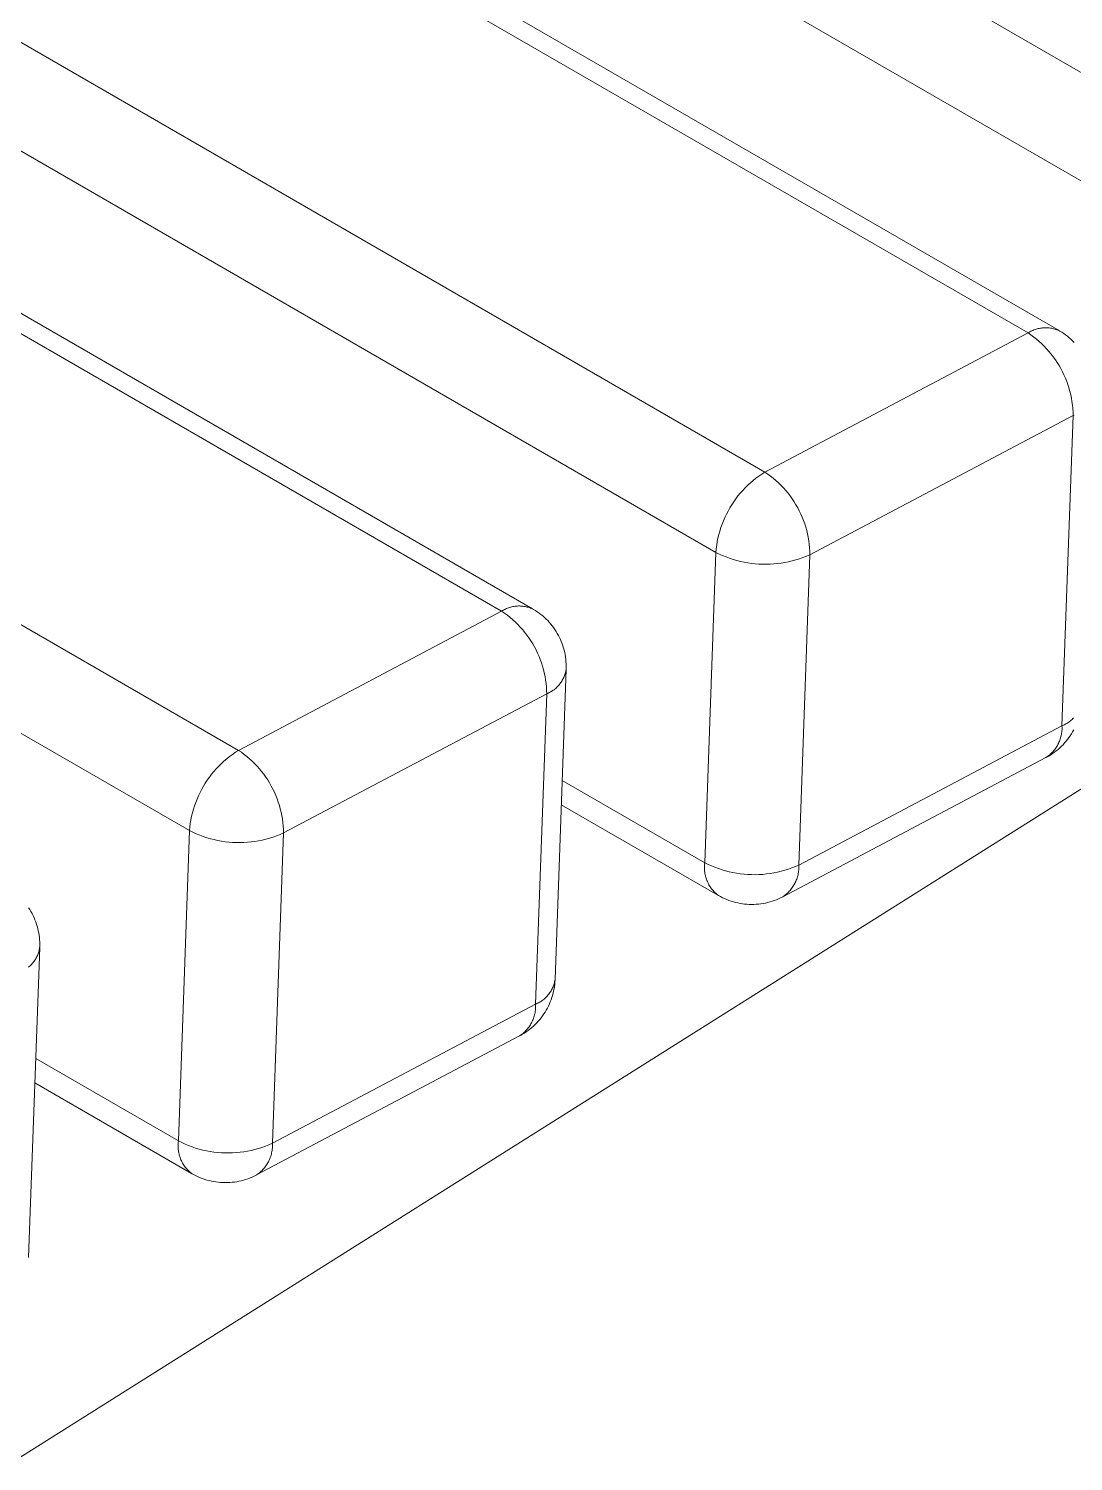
# Model space of a CAD drawing. Header units: inches. Extents: x -16 to 183, y -17 to 123.
# Drawn here: x 31.218 to 33.248, y 0.613 to 3.397 of the extents above; entities that cross this region are included whole.
import ezdxf

# ---------------------------------------------------------------- set-up
doc = ezdxf.new("R2010")
doc.units = ezdxf.units.IN
doc.layers.add('ZANO_R', color=7, linetype='Continuous', lineweight=0)

msp = doc.modelspace()

# ---------------------------------------------------------------- linework, layer by layer
at = {"layer": 'ZANO_R'}
for p, q in [((0.94133, 21.97263), (33.67164, 3.07578)), ((33.57643, 2.9198), (0.84612, 21.81665)), ((33.16011, 2.80541), (0.4298, 21.70227)), ((0.49164, 21.70593), (33.22028, 2.81004)), ((-0.08173, 21.4319), (32.64859, 2.53505)), ((32.55338, 2.37906), (-0.17693, 21.27592)), ((32.13706, 2.26468), (-0.59325, 21.16154)), ((-0.53141, 21.1652), (32.19723, 2.26931)), ((-1.10478, 20.89117), (31.62554, 1.99432)), ((31.53033, 1.83833), (-1.19998, 20.73519)), ((33.17162, 2.81133), (33.17365, 2.81208)), ((33.17365, 2.81208), (33.1757, 2.81276)), ((33.1757, 2.81276), (33.17777, 2.81337)), ((33.17777, 2.81337), (33.17987, 2.8139)), ((33.17987, 2.8139), (33.18198, 2.81436)), ((33.18198, 2.81436), (33.18411, 2.81475)), ((33.18411, 2.81475), (33.18624, 2.81506)), ((33.18624, 2.81506), (33.18839, 2.8153)), ((33.18839, 2.8153), (33.19055, 2.81547)), ((33.19055, 2.81547), (33.1927, 2.81556)), ((33.1927, 2.81556), (33.19487, 2.81557)), ((33.19487, 2.81557), (33.19703, 2.81551)), ((33.19703, 2.81551), (33.19918, 2.81538)), ((33.19918, 2.81538), (33.20133, 2.81517)), ((33.20133, 2.81517), (33.20347, 2.81488)), ((33.20347, 2.81488), (33.20561, 2.81452)), ((33.20561, 2.81452), (33.20772, 2.81409)), ((33.20772, 2.81409), (33.20982, 2.81359)), ((33.20982, 2.81359), (33.21191, 2.81301)), ((33.21191, 2.81301), (33.21397, 2.81236)), ((33.21397, 2.81236), (33.216, 2.81164)), ((32.64859, 2.53505), (33.16011, 2.80541)), ((33.16011, 2.80541), (33.16194, 2.80656)), ((33.16011, 2.80541), (33.16572, 2.80157)), ((33.16194, 2.80656), (33.16381, 2.80765)), ((33.16381, 2.80765), (33.16571, 2.80867)), ((33.16571, 2.80867), (33.16765, 2.80963)), ((33.16572, 2.80157), (33.17119, 2.79754)), ((33.16765, 2.80963), (33.16962, 2.81052)), ((33.16962, 2.81052), (33.17162, 2.81133)), ((33.17119, 2.79754), (33.17652, 2.79332)), ((33.17652, 2.79332), (33.18169, 2.78891)), ((33.18169, 2.78891), (33.18671, 2.78433)), ((33.18671, 2.78433), (33.19157, 2.77958)), ((33.216, 2.81164), (33.21801, 2.81085)), ((33.21801, 2.81085), (33.22, 2.80999)), ((33.22, 2.80999), (33.22195, 2.80906)), ((33.22195, 2.80907), (33.22573, 2.80675)), ((33.22573, 2.80675), (33.22943, 2.80431)), ((33.22943, 2.80431), (33.23304, 2.80174)), ((33.23304, 2.80174), (33.23656, 2.79904)), ((33.23656, 2.79904), (33.23998, 2.79623)), ((33.23998, 2.79623), (33.24331, 2.79331)), ((33.24331, 2.79331), (33.24653, 2.79027)), ((33.24653, 2.79027), (33.24965, 2.78712)), ((33.19157, 2.77958), (33.19625, 2.77466)), ((33.19625, 2.77466), (33.20077, 2.76958)), ((33.20077, 2.76958), (33.2051, 2.76434)), ((33.2051, 2.76434), (33.20925, 2.75896)), ((33.20925, 2.75896), (33.2132, 2.75343)), ((33.2132, 2.75343), (33.21696, 2.74777)), ((33.21696, 2.74777), (33.22053, 2.74198)), ((33.22053, 2.74198), (33.22389, 2.73608)), ((33.22389, 2.73608), (33.22704, 2.73005)), ((33.22704, 2.73005), (33.22997, 2.72393)), ((33.22997, 2.72393), (33.2327, 2.7177)), ((33.2327, 2.7177), (33.2352, 2.71138)), ((33.2352, 2.71138), (33.23748, 2.70498)), ((33.23748, 2.70498), (33.23954, 2.6985)), ((33.23954, 2.6985), (33.24137, 2.69196)), ((33.24137, 2.69196), (33.24297, 2.68536)), ((33.24297, 2.68536), (33.24434, 2.6787)), ((33.24434, 2.6787), (33.24548, 2.672)), ((33.24548, 2.672), (33.24638, 2.66526)), ((33.24638, 2.66526), (33.24705, 2.6585)), ((33.24705, 2.6585), (33.24748, 2.65172)), ((33.24748, 2.65172), (33.24768, 2.64493)), ((33.24957, 2.64571), (33.24768, 2.64493)), ((33.24768, 2.64493), (32.73615, 2.37456)), ((33.22606, 2.04178), (33.24768, 2.64493)), ((32.64267, 2.53126), (32.64859, 2.53505)), ((32.64859, 2.53505), (32.65419, 2.53121)), ((34.21635, 2.52011), (28.79436, -0.8962)), ((32.61028, 2.50441), (32.61528, 2.50935)), ((32.61528, 2.50935), (32.62045, 2.51411)), ((32.62045, 2.51411), (32.62578, 2.51868)), ((32.62578, 2.51868), (32.63126, 2.52307)), ((32.63126, 2.52307), (32.6369, 2.52726)), ((32.6369, 2.52726), (32.64267, 2.53126)), ((32.65419, 2.53121), (32.65966, 2.52718)), ((32.65966, 2.52718), (32.66499, 2.52295)), ((32.66499, 2.52295), (32.67017, 2.51855)), ((32.67017, 2.51855), (32.67518, 2.51397)), ((32.67518, 2.51397), (32.68004, 2.50921)), ((32.68004, 2.50921), (32.68473, 2.50429)), ((32.58803, 2.4773), (32.5921, 2.48303)), ((32.5921, 2.48303), (32.59636, 2.48861)), ((32.59636, 2.48861), (32.60082, 2.49404)), ((32.60082, 2.49404), (32.60546, 2.49931)), ((32.60546, 2.49931), (32.61028, 2.50441)), ((32.68473, 2.50429), (32.68924, 2.49921)), ((32.68924, 2.49921), (32.69357, 2.49397)), ((32.69357, 2.49397), (32.69772, 2.48859)), ((32.69772, 2.48859), (32.70168, 2.48307)), ((32.70168, 2.48307), (32.70544, 2.47741)), ((32.57081, 2.44674), (32.57382, 2.45309)), ((32.57382, 2.45309), (32.57706, 2.45932)), ((32.57706, 2.45932), (32.58051, 2.46544)), ((32.58051, 2.46544), (32.58416, 2.47144)), ((32.58416, 2.47144), (32.58803, 2.4773)), ((32.70544, 2.47741), (32.709, 2.47162)), ((32.709, 2.47162), (32.71236, 2.46571)), ((32.71236, 2.46571), (32.71551, 2.45969)), ((32.71551, 2.45969), (32.71845, 2.45356)), ((32.71845, 2.45356), (32.72117, 2.44734)), ((32.56101, 2.42043), (32.56312, 2.42714)), ((32.56312, 2.42714), (32.56545, 2.43376)), ((32.56545, 2.43376), (32.56802, 2.4403)), ((32.56802, 2.4403), (32.57081, 2.44674)), ((32.72117, 2.44734), (32.72368, 2.44102)), ((32.72368, 2.44102), (32.72596, 2.43462)), ((32.72596, 2.43462), (32.72802, 2.42814)), ((32.72802, 2.42814), (32.72985, 2.42159)), ((32.55496, 2.39302), (32.55612, 2.39995)), ((32.55612, 2.39995), (32.55751, 2.40683)), ((32.55751, 2.40683), (32.55914, 2.41366)), ((32.55914, 2.41366), (32.56101, 2.42043)), ((32.72985, 2.42159), (32.73145, 2.41499)), ((32.73145, 2.41499), (32.73282, 2.40833)), ((32.73282, 2.40833), (32.73396, 2.40163)), ((32.73396, 2.40163), (32.73486, 2.3949)), ((32.73486, 2.3949), (32.73553, 2.38814)), ((32.53176, 1.77592), (32.55338, 2.37906)), ((32.55338, 2.37906), (32.55405, 2.38606)), ((32.55991, 2.37585), (32.55338, 2.37906)), ((32.55405, 2.38606), (32.55496, 2.39302)), ((32.56654, 2.37287), (32.55991, 2.37585)), ((32.57328, 2.37011), (32.56654, 2.37287)), ((32.5801, 2.3676), (32.57328, 2.37011)), ((32.58701, 2.36531), (32.5801, 2.3676)), ((32.71584, 2.3666), (32.7089, 2.36442)), ((32.73615, 2.37456), (32.71453, 1.77142)), ((32.7227, 2.36902), (32.71584, 2.3666)), ((32.72947, 2.37167), (32.7227, 2.36902)), ((32.73615, 2.37456), (32.72947, 2.37167)), ((32.73553, 2.38814), (32.73596, 2.38135)), ((32.73596, 2.38135), (32.73615, 2.37456)), ((32.59399, 2.36327), (32.58701, 2.36531)), ((32.60104, 2.36148), (32.59399, 2.36327)), ((32.60815, 2.35992), (32.60104, 2.36148)), ((32.6153, 2.35862), (32.60815, 2.35992)), ((32.6225, 2.35756), (32.6153, 2.35862)), ((32.62973, 2.35676), (32.6225, 2.35756)), ((32.63698, 2.3562), (32.62973, 2.35676)), ((32.64425, 2.35589), (32.63698, 2.3562)), ((32.65153, 2.35584), (32.64425, 2.35589)), ((32.6588, 2.35604), (32.65153, 2.35584)), ((32.66606, 2.35649), (32.6588, 2.35604)), ((32.6733, 2.35719), (32.66606, 2.35649)), ((32.68051, 2.35814), (32.6733, 2.35719)), ((32.68769, 2.35934), (32.68051, 2.35814)), ((32.69481, 2.36079), (32.68769, 2.35934)), ((32.70189, 2.36248), (32.69481, 2.36079)), ((32.7089, 2.36442), (32.70189, 2.36248)), ((31.62554, 1.99432), (32.13706, 2.26468)), ((32.13706, 2.26468), (32.13889, 2.26583)), ((32.13706, 2.26468), (32.14267, 2.26084)), ((32.13889, 2.26583), (32.14076, 2.26692)), ((32.14076, 2.26692), (32.14266, 2.26794)), ((32.14266, 2.26794), (32.1446, 2.2689)), ((32.14267, 2.26084), (32.14814, 2.25681)), ((32.1446, 2.2689), (32.14657, 2.26979)), ((32.14657, 2.26979), (32.14857, 2.2706)), ((32.14814, 2.25681), (32.15346, 2.25259)), ((32.14857, 2.2706), (32.1506, 2.27135)), ((32.1506, 2.27135), (32.15265, 2.27203)), ((32.15265, 2.27203), (32.15472, 2.27264)), ((32.15472, 2.27264), (32.15682, 2.27317)), ((32.15682, 2.27317), (32.15893, 2.27363)), ((32.15893, 2.27363), (32.16105, 2.27402)), ((32.16105, 2.27402), (32.16319, 2.27433)), ((32.16319, 2.27433), (32.16534, 2.27457)), ((32.16534, 2.27457), (32.16749, 2.27474)), ((32.16749, 2.27474), (32.16965, 2.27483)), ((32.16965, 2.27483), (32.17181, 2.27484)), ((32.17181, 2.27484), (32.17397, 2.27478)), ((32.17397, 2.27478), (32.17613, 2.27464)), ((32.17613, 2.27464), (32.17828, 2.27443)), ((32.17828, 2.27443), (32.18042, 2.27415)), ((32.18042, 2.27415), (32.18255, 2.27379)), ((32.18255, 2.27379), (32.18467, 2.27336)), ((32.18467, 2.27336), (32.18677, 2.27285)), ((32.18677, 2.27285), (32.18885, 2.27228)), ((32.18885, 2.27228), (32.19092, 2.27163)), ((32.19092, 2.27163), (32.19295, 2.27091)), ((32.19295, 2.27091), (32.19496, 2.27012)), ((32.19496, 2.27012), (32.19695, 2.26926)), ((32.19695, 2.26926), (32.1989, 2.26833)), ((32.1989, 2.26834), (32.20268, 2.26602)), ((32.20268, 2.26602), (32.20637, 2.26358)), ((32.20637, 2.26358), (32.20998, 2.26101)), ((32.20998, 2.26101), (32.2135, 2.25831)), ((32.2135, 2.25831), (32.21693, 2.2555)), ((32.21693, 2.2555), (32.22026, 2.25258)), ((32.15346, 2.25259), (32.15864, 2.24818)), ((32.15864, 2.24818), (32.16366, 2.2436)), ((32.16366, 2.2436), (32.16851, 2.23885)), ((32.16851, 2.23885), (32.1732, 2.23393)), ((32.1732, 2.23393), (32.17771, 2.22884)), ((32.17771, 2.22884), (32.18205, 2.22361)), ((32.22026, 2.25258), (32.22348, 2.24954)), ((32.22348, 2.24954), (32.2266, 2.24639)), ((32.2266, 2.24639), (32.22961, 2.24314)), ((32.22961, 2.24314), (32.2325, 2.23978)), ((32.2325, 2.23978), (32.23528, 2.23633)), ((32.23528, 2.23633), (32.23794, 2.23279)), ((32.23794, 2.23279), (32.24048, 2.22915)), ((32.24048, 2.22915), (32.24289, 2.22544)), ((32.18205, 2.22361), (32.18619, 2.21823)), ((32.18619, 2.21823), (32.19015, 2.2127)), ((32.19015, 2.2127), (32.19391, 2.20704)), ((32.19391, 2.20704), (32.19748, 2.20125)), ((32.19748, 2.20125), (32.20083, 2.19535)), ((32.24289, 2.22544), (32.24517, 2.22164)), ((32.24517, 2.22164), (32.24732, 2.21776)), ((32.24732, 2.21776), (32.24933, 2.21382)), ((32.24933, 2.21382), (32.25121, 2.2098)), ((32.25121, 2.2098), (32.25295, 2.20573)), ((32.25295, 2.20573), (32.25455, 2.2016)), ((32.25455, 2.2016), (32.25601, 2.19741)), ((32.20083, 2.19535), (32.20398, 2.18932)), ((32.20398, 2.18932), (32.20692, 2.1832)), ((32.20692, 2.1832), (32.20965, 2.17697)), ((32.20965, 2.17697), (32.21215, 2.17065)), ((32.25601, 2.19741), (32.25732, 2.19318)), ((32.25732, 2.19318), (32.25849, 2.18891)), ((32.25849, 2.18891), (32.25951, 2.1846)), ((32.25951, 2.1846), (32.26038, 2.18025)), ((32.26038, 2.18025), (32.26111, 2.17588)), ((32.26111, 2.17588), (32.26168, 2.17149)), ((32.21215, 2.17065), (32.21443, 2.16425)), ((32.21443, 2.16425), (32.21649, 2.15777)), ((32.21649, 2.15777), (32.21832, 2.15123)), ((32.21832, 2.15123), (32.21992, 2.14462)), ((32.21992, 2.14462), (32.22129, 2.13797)), ((32.2624, 2.15194), (32.24079, 1.54921)), ((32.26099, 2.14574), (32.26046, 2.14376)), ((32.26146, 2.14773), (32.26099, 2.14574)), ((32.26185, 2.14974), (32.26146, 2.14773)), ((32.26168, 2.17149), (32.2621, 2.16708)), ((32.26218, 2.15176), (32.26185, 2.14974)), ((32.2621, 2.16708), (32.26237, 2.16265)), ((32.26244, 2.15379), (32.26218, 2.15176)), ((32.26237, 2.16265), (32.26249, 2.15822)), ((32.26249, 2.15822), (32.26246, 2.15379)), ((32.22129, 2.13797), (32.22243, 2.13127)), ((32.22243, 2.13127), (32.22333, 2.12453)), ((32.22333, 2.12453), (32.224, 2.11777)), ((32.224, 2.11777), (32.22443, 2.11099)), ((32.24355, 2.11616), (32.24203, 2.11479)), ((32.24503, 2.11759), (32.24355, 2.11616)), ((32.24645, 2.11906), (32.24503, 2.11759)), ((32.24783, 2.12057), (32.24645, 2.11906)), ((32.24915, 2.12214), (32.24783, 2.12057)), ((32.25042, 2.12374), (32.24915, 2.12214)), ((32.25163, 2.12539), (32.25042, 2.12374)), ((32.25279, 2.12708), (32.25163, 2.12539)), ((32.25389, 2.12881), (32.25279, 2.12708)), ((32.25493, 2.13057), (32.25389, 2.12881)), ((32.25591, 2.13237), (32.25493, 2.13057)), ((32.25683, 2.1342), (32.25591, 2.13237)), ((32.25768, 2.13606), (32.25683, 2.1342)), ((32.25848, 2.13795), (32.25768, 2.13606)), ((32.2592, 2.13986), (32.25848, 2.13795)), ((32.25987, 2.1418), (32.2592, 2.13986)), ((32.26046, 2.14376), (32.25987, 2.1418)), ((32.22463, 2.10419), (31.7131, 1.83383)), ((32.20301, 1.50105), (32.22463, 2.10419)), ((32.22443, 2.11099), (32.22463, 2.10419)), ((32.22652, 2.10498), (32.22463, 2.10419)), ((32.22838, 2.10583), (32.22652, 2.10498)), ((32.23021, 2.10675), (32.22838, 2.10583)), ((32.23201, 2.10772), (32.23021, 2.10675)), ((32.23378, 2.10876), (32.23201, 2.10772)), ((32.23551, 2.10985), (32.23378, 2.10876)), ((32.2372, 2.111), (32.23551, 2.10985)), ((32.23885, 2.11221), (32.2372, 2.111)), ((32.24047, 2.11348), (32.23885, 2.11221)), ((32.24203, 2.11479), (32.24047, 2.11348)), ((32.71453, 1.77142), (33.22606, 2.04178)), ((33.22611, 2.03478), (33.22596, 2.03244)), ((33.22802, 2.04262), (33.22606, 2.04178)), ((33.22606, 2.04178), (33.22615, 2.03945)), ((33.22617, 2.03711), (33.22611, 2.03478)), ((33.22615, 2.03945), (33.22617, 2.03711)), ((33.22996, 2.04352), (33.22802, 2.04262)), ((33.23186, 2.04449), (33.22996, 2.04352)), ((33.23373, 2.04552), (33.23186, 2.04449)), ((33.23557, 2.04662), (33.23373, 2.04552)), ((33.23736, 2.04778), (33.23557, 2.04662)), ((33.23911, 2.049), (33.23736, 2.04778)), ((33.24082, 2.05029), (33.23911, 2.049)), ((33.24248, 2.05163), (33.24082, 2.05029)), ((33.24409, 2.05303), (33.24248, 2.05163)), ((33.24566, 2.05448), (33.24409, 2.05303)), ((33.24717, 2.05599), (33.24566, 2.05448)), ((33.24894, 2.03414), (33.24679, 2.03024)), ((33.24863, 2.05755), (33.24717, 2.05599)), ((33.2182, 2.00569), (33.21708, 2.00365)), ((33.21926, 2.00778), (33.2182, 2.00569)), ((33.22025, 2.0099), (33.21926, 2.00778)), ((33.22116, 2.01205), (33.22025, 2.0099)), ((33.222, 2.01423), (33.22116, 2.01205)), ((33.22276, 2.01644), (33.222, 2.01423)), ((33.22345, 2.01867), (33.22276, 2.01644)), ((33.22406, 2.02093), (33.22345, 2.01867)), ((33.2246, 2.0232), (33.22406, 2.02093)), ((33.22506, 2.02549), (33.2246, 2.0232)), ((33.22544, 2.0278), (33.22506, 2.02549)), ((33.22821, 2.00534), (33.22508, 2.00218)), ((33.22574, 2.03012), (33.22544, 2.0278)), ((33.22596, 2.03244), (33.22574, 2.03012)), ((33.23122, 2.00862), (33.22821, 2.00534)), ((33.23412, 2.01199), (33.23122, 2.00862)), ((33.2369, 2.01546), (33.23412, 2.01199)), ((33.23956, 2.01903), (33.2369, 2.01546)), ((33.2421, 2.02268), (33.23956, 2.01903)), ((33.24451, 2.02642), (33.2421, 2.02268)), ((33.24679, 2.03024), (33.24451, 2.02642)), ((31.5974, 1.97338), (31.60273, 1.97795)), ((31.60273, 1.97795), (31.60821, 1.98234)), ((31.60821, 1.98234), (31.61385, 1.98653)), ((31.61385, 1.98653), (31.61962, 1.99053)), ((31.61962, 1.99053), (31.62554, 1.99432)), ((31.62554, 1.99432), (31.63114, 1.99048)), ((31.63114, 1.99048), (31.63661, 1.98644)), ((31.63661, 1.98644), (31.64194, 1.98222)), ((31.64194, 1.98222), (31.64711, 1.97782)), ((31.64711, 1.97782), (31.65213, 1.97324)), ((33.19479, 1.98012), (32.68353, 1.70989)), ((33.19673, 1.98142), (33.19479, 1.98012)), ((33.20043, 1.98327), (33.19656, 1.98107)), ((33.19862, 1.98279), (33.19673, 1.98142)), ((33.20047, 1.98422), (33.19862, 1.98279)), ((33.20422, 1.9856), (33.20043, 1.98327)), ((33.20226, 1.98572), (33.20047, 1.98422)), ((33.20401, 1.98727), (33.20226, 1.98572)), ((33.2057, 1.98888), (33.20401, 1.98727)), ((33.20793, 1.98805), (33.20422, 1.9856)), ((33.20734, 1.99055), (33.2057, 1.98888)), ((33.20892, 1.99227), (33.20734, 1.99055)), ((33.21155, 1.99064), (33.20793, 1.98805)), ((33.21043, 1.99405), (33.20892, 1.99227)), ((33.21189, 1.99588), (33.21043, 1.99405)), ((33.21508, 1.99335), (33.21155, 1.99064)), ((33.21329, 1.99775), (33.21189, 1.99588)), ((33.21462, 1.99967), (33.21329, 1.99775)), ((33.21588, 2.00164), (33.21462, 1.99967)), ((33.21851, 1.99617), (33.21508, 1.99335)), ((33.21708, 2.00365), (33.21588, 2.00164)), ((33.22185, 1.99912), (33.21851, 1.99617)), ((33.22508, 2.00218), (33.22185, 1.99912)), ((31.57331, 1.94788), (31.57777, 1.95331)), ((31.57777, 1.95331), (31.58241, 1.95858)), ((31.58241, 1.95858), (31.58723, 1.96368)), ((31.58723, 1.96368), (31.59223, 1.96862)), ((31.59223, 1.96862), (31.5974, 1.97338)), ((31.65213, 1.97324), (31.65699, 1.96848)), ((31.65699, 1.96848), (31.66167, 1.96356)), ((31.66167, 1.96356), (31.66619, 1.95848)), ((31.66619, 1.95848), (31.67052, 1.95324)), ((31.67052, 1.95324), (31.67467, 1.94786)), ((31.55401, 1.91859), (31.55745, 1.92471)), ((31.55745, 1.92471), (31.56111, 1.93071)), ((31.56111, 1.93071), (31.56498, 1.93657)), ((31.56498, 1.93657), (31.56905, 1.9423)), ((31.56905, 1.9423), (31.57331, 1.94788)), ((31.67467, 1.94786), (31.67862, 1.94234)), ((31.67862, 1.94234), (31.68239, 1.93668)), ((31.68239, 1.93668), (31.68595, 1.93089)), ((31.68595, 1.93089), (31.68931, 1.92498)), ((31.68931, 1.92498), (31.69246, 1.91896)), ((32.25465, 1.93591), (32.53176, 1.77592)), ((31.5424, 1.89303), (31.54497, 1.89957)), ((31.54497, 1.89957), (31.54776, 1.90601)), ((31.54776, 1.90601), (31.55077, 1.91236)), ((31.55077, 1.91236), (31.55401, 1.91859)), ((31.69246, 1.91896), (31.6954, 1.91283)), ((31.6954, 1.91283), (31.69812, 1.9066)), ((31.69812, 1.9066), (31.70062, 1.90029)), ((31.70062, 1.90029), (31.70291, 1.89389)), ((31.70291, 1.89389), (31.70496, 1.88741)), ((31.53306, 1.85922), (31.53446, 1.8661)), ((31.53446, 1.8661), (31.53609, 1.87293)), ((31.53609, 1.87293), (31.53796, 1.8797)), ((31.53796, 1.8797), (31.54007, 1.88641)), ((31.54007, 1.88641), (31.5424, 1.89303)), ((31.70496, 1.88741), (31.7068, 1.88086)), ((31.7068, 1.88086), (31.7084, 1.87426)), ((31.7084, 1.87426), (31.70977, 1.8676)), ((31.70977, 1.8676), (31.7109, 1.8609)), ((32.5574, 1.71284), (32.25296, 1.88861)), ((31.50871, 1.23519), (31.53033, 1.83833)), ((31.53033, 1.83833), (31.531, 1.84533)), ((31.53686, 1.83512), (31.53033, 1.83833)), ((31.531, 1.84533), (31.53191, 1.85229)), ((31.53191, 1.85229), (31.53306, 1.85922)), ((31.7109, 1.8609), (31.71181, 1.85417)), ((31.71181, 1.85417), (31.71247, 1.8474)), ((31.71247, 1.8474), (31.71291, 1.84062)), ((31.71291, 1.84062), (31.7131, 1.83383)), ((31.54349, 1.83214), (31.53686, 1.83512)), ((31.55022, 1.82938), (31.54349, 1.83214)), ((31.55705, 1.82687), (31.55022, 1.82938)), ((31.56396, 1.82458), (31.55705, 1.82687)), ((31.57094, 1.82254), (31.56396, 1.82458)), ((31.57799, 1.82075), (31.57094, 1.82254)), ((31.5851, 1.81919), (31.57799, 1.82075)), ((31.59225, 1.81789), (31.5851, 1.81919)), ((31.59945, 1.81683), (31.59225, 1.81789)), ((31.60668, 1.81602), (31.59945, 1.81683)), ((31.61393, 1.81547), (31.60668, 1.81602)), ((31.6212, 1.81516), (31.61393, 1.81547)), ((31.62847, 1.81511), (31.6212, 1.81516)), ((31.63575, 1.81531), (31.62847, 1.81511)), ((31.64301, 1.81576), (31.63575, 1.81531)), ((31.65025, 1.81646), (31.64301, 1.81576)), ((31.65746, 1.81741), (31.65025, 1.81646)), ((31.66463, 1.81861), (31.65746, 1.81741)), ((31.67176, 1.82006), (31.66463, 1.81861)), ((31.67884, 1.82175), (31.67176, 1.82006)), ((31.68585, 1.82369), (31.67884, 1.82175)), ((31.69279, 1.82587), (31.68585, 1.82369)), ((31.7131, 1.83383), (31.69148, 1.23069)), ((31.69965, 1.82829), (31.69279, 1.82587)), ((31.70642, 1.83094), (31.69965, 1.82829)), ((31.7131, 1.83383), (31.70642, 1.83094)), ((32.53109, 1.7666), (32.53114, 1.76894)), ((32.53113, 1.76426), (32.53109, 1.7666)), ((32.53124, 1.76192), (32.53113, 1.76426)), ((32.53114, 1.76894), (32.53127, 1.77127)), ((32.53144, 1.75959), (32.53124, 1.76192)), ((32.53127, 1.77127), (32.53147, 1.7736)), ((32.53172, 1.75727), (32.53144, 1.75959)), ((32.53147, 1.7736), (32.53176, 1.77592)), ((32.53208, 1.75496), (32.53172, 1.75727)), ((32.53829, 1.77271), (32.53176, 1.77592)), ((32.53252, 1.75266), (32.53208, 1.75496)), ((32.54492, 1.76973), (32.53829, 1.77271)), ((32.55166, 1.76697), (32.54492, 1.76973)), ((32.55848, 1.76445), (32.55166, 1.76697)), ((32.56539, 1.76217), (32.55848, 1.76445)), ((32.57237, 1.76013), (32.56539, 1.76217)), ((32.57942, 1.75834), (32.57237, 1.76013)), ((32.58653, 1.75678), (32.57942, 1.75834)), ((32.59368, 1.75548), (32.58653, 1.75678)), ((32.60088, 1.75442), (32.59368, 1.75548)), ((32.60811, 1.75361), (32.60088, 1.75442)), ((32.65889, 1.755), (32.65168, 1.75405)), ((32.66607, 1.7562), (32.65889, 1.755)), ((32.67319, 1.75765), (32.66607, 1.7562)), ((32.68027, 1.75934), (32.67319, 1.75765)), ((32.68728, 1.76128), (32.68027, 1.75934)), ((32.69422, 1.76346), (32.68728, 1.76128)), ((32.70108, 1.76588), (32.69422, 1.76346)), ((32.70786, 1.76853), (32.70108, 1.76588)), ((32.71453, 1.77142), (32.70786, 1.76853)), ((32.71353, 1.7552), (32.71308, 1.75291)), ((32.71391, 1.75749), (32.71353, 1.7552)), ((32.71421, 1.7598), (32.71391, 1.75749)), ((32.71443, 1.76212), (32.71421, 1.7598)), ((32.71458, 1.76444), (32.71443, 1.76212)), ((32.71453, 1.77142), (32.71463, 1.76909)), ((32.71464, 1.76677), (32.71458, 1.76444)), ((32.71463, 1.76909), (32.71464, 1.76677)), ((32.53303, 1.75038), (32.53252, 1.75266)), ((32.53363, 1.74812), (32.53303, 1.75038)), ((32.53431, 1.74588), (32.53363, 1.74812)), ((32.53506, 1.74367), (32.53431, 1.74588)), ((32.53589, 1.74148), (32.53506, 1.74367)), ((32.53679, 1.73932), (32.53589, 1.74148)), ((32.53777, 1.7372), (32.53679, 1.73932)), ((32.53882, 1.73511), (32.53777, 1.7372)), ((32.53994, 1.73306), (32.53882, 1.73511)), ((32.54114, 1.73105), (32.53994, 1.73306)), ((32.5424, 1.72908), (32.54114, 1.73105)), ((32.54373, 1.72715), (32.5424, 1.72908)), ((32.54513, 1.72528), (32.54373, 1.72715)), ((32.61536, 1.75306), (32.60811, 1.75361)), ((32.62263, 1.75275), (32.61536, 1.75306)), ((32.62991, 1.7527), (32.62263, 1.75275)), ((32.63718, 1.7529), (32.62991, 1.7527)), ((32.64444, 1.75335), (32.63718, 1.7529)), ((32.65168, 1.75405), (32.64444, 1.75335)), ((32.70187, 1.72754), (32.70049, 1.72567)), ((32.70319, 1.72946), (32.70187, 1.72754)), ((32.70444, 1.73142), (32.70319, 1.72946)), ((32.70562, 1.73342), (32.70444, 1.73142)), ((32.70674, 1.73547), (32.70562, 1.73342)), ((32.70779, 1.73754), (32.70674, 1.73547)), ((32.70876, 1.73966), (32.70779, 1.73754)), ((32.70967, 1.7418), (32.70876, 1.73966)), ((32.7105, 1.74397), (32.70967, 1.7418)), ((32.71126, 1.74618), (32.7105, 1.74397)), ((32.71194, 1.7484), (32.71126, 1.74618)), ((32.71255, 1.75065), (32.71194, 1.7484)), ((32.71308, 1.75291), (32.71255, 1.75065)), ((32.54659, 1.72345), (32.54513, 1.72528)), ((32.54811, 1.72168), (32.54659, 1.72345)), ((32.5497, 1.71995), (32.54811, 1.72168)), ((32.55134, 1.71829), (32.5497, 1.71995)), ((32.55304, 1.71668), (32.55134, 1.71829)), ((32.55479, 1.71514), (32.55304, 1.71668)), ((32.5566, 1.71365), (32.55479, 1.71514)), ((32.55846, 1.71223), (32.5566, 1.71365)), ((32.56239, 1.71005), (32.55846, 1.71223)), ((32.56639, 1.70801), (32.56239, 1.71005)), ((32.57046, 1.70611), (32.56639, 1.70801)), ((32.57459, 1.70435), (32.57046, 1.70611)), ((32.57878, 1.70274), (32.57459, 1.70435)), ((32.58303, 1.70128), (32.57878, 1.70274)), ((32.58732, 1.69996), (32.58303, 1.70128)), ((32.59166, 1.69879), (32.58732, 1.69996)), ((32.59604, 1.69777), (32.59166, 1.69879)), ((32.65393, 1.69864), (32.64955, 1.69764)), ((32.65827, 1.69978), (32.65393, 1.69864)), ((32.66257, 1.70108), (32.65827, 1.69978)), ((32.66683, 1.70252), (32.66257, 1.70108)), ((32.67103, 1.70412), (32.66683, 1.70252)), ((32.67517, 1.70585), (32.67103, 1.70412)), ((32.67925, 1.70773), (32.67517, 1.70585)), ((32.68326, 1.70975), (32.67925, 1.70773)), ((32.68545, 1.7112), (32.68353, 1.70989)), ((32.68733, 1.71257), (32.68545, 1.7112)), ((32.68916, 1.71401), (32.68733, 1.71257)), ((32.69094, 1.71551), (32.68916, 1.71401)), ((32.69267, 1.71706), (32.69094, 1.71551)), ((32.69435, 1.71868), (32.69267, 1.71706)), ((32.69597, 1.72035), (32.69435, 1.71868)), ((32.69754, 1.72207), (32.69597, 1.72035)), ((32.69904, 1.72384), (32.69754, 1.72207)), ((32.70049, 1.72567), (32.69904, 1.72384)), ((31.21742, 1.68842), (31.21983, 1.6847)), ((31.21983, 1.6847), (31.22212, 1.68091)), ((31.22212, 1.68091), (31.22427, 1.67703)), ((31.22427, 1.67703), (31.22628, 1.67309)), ((31.22628, 1.67309), (31.22816, 1.66907)), ((32.60044, 1.69691), (32.59604, 1.69777)), ((32.60488, 1.6962), (32.60044, 1.69691)), ((32.60934, 1.69564), (32.60488, 1.6962)), ((32.61381, 1.69524), (32.60934, 1.69564)), ((32.6183, 1.695), (32.61381, 1.69524)), ((32.62279, 1.69491), (32.6183, 1.695)), ((32.62728, 1.69498), (32.62279, 1.69491)), ((32.63176, 1.6952), (32.62728, 1.69498)), ((32.63624, 1.69558), (32.63176, 1.6952)), ((32.6407, 1.69611), (32.63624, 1.69558)), ((32.64514, 1.6968), (32.6407, 1.69611)), ((32.64955, 1.69764), (32.64514, 1.6968)), ((31.22816, 1.66907), (31.2299, 1.665)), ((31.2299, 1.665), (31.2315, 1.66087)), ((31.2315, 1.66087), (31.23296, 1.65668)), ((31.23296, 1.65668), (31.23427, 1.65245)), ((31.23427, 1.65245), (31.23544, 1.64818)), ((31.23544, 1.64818), (31.23646, 1.64387)), ((31.23646, 1.64387), (31.23733, 1.63952)), ((31.23733, 1.63952), (31.23805, 1.63515)), ((31.23805, 1.63515), (31.23863, 1.63076)), ((31.23863, 1.63076), (31.23905, 1.62634)), ((31.23905, 1.62634), (31.23932, 1.62192)), ((31.23932, 1.62192), (31.23944, 1.61749)), ((31.23944, 1.61749), (31.2394, 1.61306)), ((31.23935, 1.61121), (31.21774, 1.00848)), ((31.23084, 1.58808), (31.22974, 1.58635)), ((31.23188, 1.58984), (31.23084, 1.58808)), ((31.23286, 1.59164), (31.23188, 1.58984)), ((31.23378, 1.59347), (31.23286, 1.59164)), ((31.23463, 1.59533), (31.23378, 1.59347)), ((31.23542, 1.59722), (31.23463, 1.59533)), ((31.23615, 1.59913), (31.23542, 1.59722)), ((31.23682, 1.60107), (31.23615, 1.59913)), ((31.23741, 1.60303), (31.23682, 1.60107)), ((31.23794, 1.60501), (31.23741, 1.60303)), ((31.23841, 1.607), (31.23794, 1.60501)), ((31.2388, 1.60901), (31.23841, 1.607)), ((31.23913, 1.61103), (31.2388, 1.60901)), ((31.23939, 1.61306), (31.23913, 1.61103)), ((31.21898, 1.57406), (31.21741, 1.57275)), ((31.2205, 1.57543), (31.21898, 1.57406)), ((31.22198, 1.57685), (31.2205, 1.57543)), ((31.2234, 1.57832), (31.22198, 1.57685)), ((31.22478, 1.57984), (31.2234, 1.57832)), ((31.2261, 1.58141), (31.22478, 1.57984)), ((31.22737, 1.58301), (31.2261, 1.58141)), ((31.22858, 1.58466), (31.22737, 1.58301)), ((31.22974, 1.58635), (31.22858, 1.58466)), ((32.23604, 1.53285), (32.23514, 1.53092)), ((32.23688, 1.53481), (32.23604, 1.53285)), ((32.23766, 1.5368), (32.23688, 1.53481)), ((32.23836, 1.53882), (32.23766, 1.5368)), ((32.23899, 1.54086), (32.23836, 1.53882)), ((32.23957, 1.53552), (32.23887, 1.53112)), ((32.23955, 1.54292), (32.23899, 1.54086)), ((32.24004, 1.545), (32.23955, 1.54292)), ((32.24013, 1.53993), (32.23957, 1.53552)), ((32.24045, 1.5471), (32.24004, 1.545)), ((32.24053, 1.54436), (32.24013, 1.53993)), ((32.24079, 1.54921), (32.24045, 1.5471)), ((32.24078, 1.5488), (32.24053, 1.54436)), ((32.20881, 1.50376), (32.20691, 1.50279)), ((32.21068, 1.50479), (32.20881, 1.50376)), ((32.21251, 1.50589), (32.21068, 1.50479)), ((32.21431, 1.50705), (32.21251, 1.50589)), ((32.21606, 1.50827), (32.21431, 1.50705)), ((32.21776, 1.50956), (32.21606, 1.50827)), ((32.21943, 1.5109), (32.21776, 1.50956)), ((32.22104, 1.5123), (32.21943, 1.5109)), ((32.22261, 1.51375), (32.22104, 1.5123)), ((32.22412, 1.51526), (32.22261, 1.51375)), ((32.22558, 1.51682), (32.22412, 1.51526)), ((32.22698, 1.51843), (32.22558, 1.51682)), ((32.22833, 1.52008), (32.22698, 1.51843)), ((32.22962, 1.52179), (32.22833, 1.52008)), ((32.23085, 1.52353), (32.22962, 1.52179)), ((32.2315, 1.50551), (32.22977, 1.50141)), ((32.23202, 1.52532), (32.23085, 1.52353)), ((32.2331, 1.50967), (32.2315, 1.50551)), ((32.23312, 1.52715), (32.23202, 1.52532)), ((32.23454, 1.51387), (32.2331, 1.50967)), ((32.23416, 1.52902), (32.23312, 1.52715)), ((32.23514, 1.53092), (32.23416, 1.52902)), ((32.23585, 1.51813), (32.23454, 1.51387)), ((32.237, 1.52242), (32.23585, 1.51813)), ((32.23801, 1.52676), (32.237, 1.52242)), ((32.23887, 1.53112), (32.23801, 1.52676)), ((31.69148, 1.23069), (32.20301, 1.50105)), ((32.19971, 1.47571), (32.19895, 1.4735)), ((32.2004, 1.47794), (32.19971, 1.47571)), ((32.20101, 1.4802), (32.2004, 1.47794)), ((32.20155, 1.48247), (32.20101, 1.4802)), ((32.20201, 1.48476), (32.20155, 1.48247)), ((32.20239, 1.48707), (32.20201, 1.48476)), ((32.20269, 1.48939), (32.20239, 1.48707)), ((32.20291, 1.49171), (32.20269, 1.48939)), ((32.20305, 1.49405), (32.20291, 1.49171)), ((32.20497, 1.50189), (32.20301, 1.50105)), ((32.20301, 1.50105), (32.2031, 1.49872)), ((32.20312, 1.49638), (32.20305, 1.49405)), ((32.2031, 1.49872), (32.20312, 1.49638)), ((32.20691, 1.50279), (32.20497, 1.50189)), ((32.21651, 1.4783), (32.21385, 1.47473)), ((32.21905, 1.48195), (32.21651, 1.4783)), ((32.22146, 1.48569), (32.21905, 1.48195)), ((32.22374, 1.48951), (32.22146, 1.48569)), ((32.22589, 1.49341), (32.22374, 1.48951)), ((32.2279, 1.49738), (32.22589, 1.49341)), ((32.22977, 1.50141), (32.2279, 1.49738)), ((32.18265, 1.44815), (32.18096, 1.44654)), ((32.18429, 1.44982), (32.18265, 1.44815)), ((32.18586, 1.45154), (32.18429, 1.44982)), ((32.1885, 1.44991), (32.18488, 1.44732)), ((32.18738, 1.45332), (32.18586, 1.45154)), ((32.18884, 1.45515), (32.18738, 1.45332)), ((32.19203, 1.45262), (32.1885, 1.44991)), ((32.19023, 1.45702), (32.18884, 1.45515)), ((32.19156, 1.45894), (32.19023, 1.45702)), ((32.19283, 1.46091), (32.19156, 1.45894)), ((32.19546, 1.45544), (32.19203, 1.45262)), ((32.19402, 1.46292), (32.19283, 1.46091)), ((32.19515, 1.46496), (32.19402, 1.46292)), ((32.19621, 1.46705), (32.19515, 1.46496)), ((32.1988, 1.45839), (32.19546, 1.45544)), ((32.19719, 1.46917), (32.19621, 1.46705)), ((32.19811, 1.47132), (32.19719, 1.46917)), ((32.19895, 1.4735), (32.19811, 1.47132)), ((32.20203, 1.46145), (32.1988, 1.45839)), ((32.20515, 1.46461), (32.20203, 1.46145)), ((32.20817, 1.46788), (32.20515, 1.46461)), ((32.21107, 1.47126), (32.20817, 1.46788)), ((32.21385, 1.47473), (32.21107, 1.47126)), ((32.17173, 1.43939), (31.66047, 1.16916)), ((32.17367, 1.44069), (32.17173, 1.43939)), ((32.17738, 1.44254), (32.17351, 1.44034)), ((32.17557, 1.44206), (32.17367, 1.44069)), ((32.17742, 1.44349), (32.17557, 1.44206)), ((32.18117, 1.44487), (32.17738, 1.44254)), ((32.17921, 1.44498), (32.17742, 1.44349)), ((32.18096, 1.44654), (32.17921, 1.44498)), ((32.18488, 1.44732), (32.18117, 1.44487)), ((31.2316, 1.39518), (31.50871, 1.23519)), ((31.53435, 1.17211), (31.22991, 1.34788)), ((31.50804, 1.22587), (31.50809, 1.22821)), ((31.50808, 1.22353), (31.50804, 1.22587)), ((31.50809, 1.22821), (31.50821, 1.23054)), ((31.50821, 1.23054), (31.50842, 1.23287)), ((31.50842, 1.23287), (31.50871, 1.23519)), ((31.51524, 1.23198), (31.50871, 1.23519)), ((31.52187, 1.229), (31.51524, 1.23198)), ((31.52861, 1.22624), (31.52187, 1.229)), ((31.53543, 1.22372), (31.52861, 1.22624)), ((31.67803, 1.22515), (31.67117, 1.22273)), ((31.6848, 1.2278), (31.67803, 1.22515)), ((31.69148, 1.23069), (31.6848, 1.2278)), ((31.69148, 1.23069), (31.69157, 1.22836)), ((31.69159, 1.22604), (31.69152, 1.22371)), ((31.69157, 1.22836), (31.69159, 1.22604)), ((31.50819, 1.22119), (31.50808, 1.22353)), ((31.50839, 1.21886), (31.50819, 1.22119)), ((31.50867, 1.21654), (31.50839, 1.21886)), ((31.50903, 1.21423), (31.50867, 1.21654)), ((31.50946, 1.21193), (31.50903, 1.21423)), ((31.50998, 1.20965), (31.50946, 1.21193)), ((31.51058, 1.20739), (31.50998, 1.20965)), ((31.51125, 1.20515), (31.51058, 1.20739)), ((31.51201, 1.20294), (31.51125, 1.20515)), ((31.51283, 1.20075), (31.51201, 1.20294)), ((31.51374, 1.19859), (31.51283, 1.20075)), ((31.51472, 1.19647), (31.51374, 1.19859)), ((31.54234, 1.22144), (31.53543, 1.22372)), ((31.54932, 1.2194), (31.54234, 1.22144)), ((31.55637, 1.21761), (31.54932, 1.2194)), ((31.56348, 1.21605), (31.55637, 1.21761)), ((31.57063, 1.21475), (31.56348, 1.21605)), ((31.57783, 1.21369), (31.57063, 1.21475)), ((31.58506, 1.21288), (31.57783, 1.21369)), ((31.59231, 1.21233), (31.58506, 1.21288)), ((31.59958, 1.21202), (31.59231, 1.21233)), ((31.60685, 1.21197), (31.59958, 1.21202)), ((31.61413, 1.21217), (31.60685, 1.21197)), ((31.62139, 1.21262), (31.61413, 1.21217)), ((31.62863, 1.21332), (31.62139, 1.21262)), ((31.63584, 1.21427), (31.62863, 1.21332)), ((31.64301, 1.21547), (31.63584, 1.21427)), ((31.65014, 1.21692), (31.64301, 1.21547)), ((31.65722, 1.21861), (31.65014, 1.21692)), ((31.66423, 1.22055), (31.65722, 1.21861)), ((31.67117, 1.22273), (31.66423, 1.22055)), ((31.68571, 1.19893), (31.68474, 1.19681)), ((31.68662, 1.20107), (31.68571, 1.19893)), ((31.68745, 1.20324), (31.68662, 1.20107)), ((31.68821, 1.20544), (31.68745, 1.20324)), ((31.68889, 1.20767), (31.68821, 1.20544)), ((31.6895, 1.20992), (31.68889, 1.20767)), ((31.69003, 1.21218), (31.6895, 1.20992)), ((31.69048, 1.21446), (31.69003, 1.21218)), ((31.69086, 1.21676), (31.69048, 1.21446)), ((31.69116, 1.21907), (31.69086, 1.21676)), ((31.69138, 1.22139), (31.69116, 1.21907)), ((31.69152, 1.22371), (31.69138, 1.22139)), ((31.51577, 1.19438), (31.51472, 1.19647)), ((31.51689, 1.19233), (31.51577, 1.19438)), ((31.51809, 1.19031), (31.51689, 1.19233)), ((31.51935, 1.18835), (31.51809, 1.19031)), ((31.52068, 1.18642), (31.51935, 1.18835)), ((31.52208, 1.18455), (31.52068, 1.18642)), ((31.52354, 1.18272), (31.52208, 1.18455)), ((31.52506, 1.18094), (31.52354, 1.18272)), ((31.52665, 1.17922), (31.52506, 1.18094)), ((31.52829, 1.17756), (31.52665, 1.17922)), ((31.52999, 1.17595), (31.52829, 1.17756)), ((31.53174, 1.17441), (31.52999, 1.17595)), ((31.53355, 1.17292), (31.53174, 1.17441)), ((31.53541, 1.1715), (31.53355, 1.17292)), ((31.53934, 1.16932), (31.53541, 1.1715)), ((31.6624, 1.17047), (31.66047, 1.16916)), ((31.66428, 1.17184), (31.6624, 1.17047)), ((31.66611, 1.17328), (31.66428, 1.17184)), ((31.66789, 1.17478), (31.66611, 1.17328)), ((31.66962, 1.17633), (31.66789, 1.17478)), ((31.6713, 1.17795), (31.66962, 1.17633)), ((31.67292, 1.17962), (31.6713, 1.17795)), ((31.67448, 1.18134), (31.67292, 1.17962)), ((31.67599, 1.18311), (31.67448, 1.18134)), ((31.67743, 1.18494), (31.67599, 1.18311)), ((31.67882, 1.18681), (31.67743, 1.18494)), ((31.68013, 1.18873), (31.67882, 1.18681)), ((31.68139, 1.19069), (31.68013, 1.18873)), ((31.68257, 1.19269), (31.68139, 1.19069)), ((31.68369, 1.19474), (31.68257, 1.19269)), ((31.68474, 1.19681), (31.68369, 1.19474)), ((31.54334, 1.16728), (31.53934, 1.16932)), ((31.54741, 1.16538), (31.54334, 1.16728)), ((31.55154, 1.16362), (31.54741, 1.16538)), ((31.55573, 1.16201), (31.55154, 1.16362)), ((31.55998, 1.16054), (31.55573, 1.16201)), ((31.56427, 1.15923), (31.55998, 1.16054)), ((31.56861, 1.15806), (31.56427, 1.15923)), ((31.57299, 1.15704), (31.56861, 1.15806)), ((31.57739, 1.15618), (31.57299, 1.15704)), ((31.58183, 1.15547), (31.57739, 1.15618)), ((31.58629, 1.15491), (31.58183, 1.15547)), ((31.59076, 1.15451), (31.58629, 1.15491)), ((31.59524, 1.15427), (31.59076, 1.15451)), ((31.59973, 1.15418), (31.59524, 1.15427)), ((31.60423, 1.15424), (31.59973, 1.15418)), ((31.60871, 1.15447), (31.60423, 1.15424)), ((31.61319, 1.15485), (31.60871, 1.15447)), ((31.61765, 1.15538), (31.61319, 1.15485)), ((31.62209, 1.15607), (31.61765, 1.15538)), ((31.6265, 1.15691), (31.62209, 1.15607)), ((31.63088, 1.15791), (31.6265, 1.15691)), ((31.63522, 1.15905), (31.63088, 1.15791)), ((31.63952, 1.16035), (31.63522, 1.15905)), ((31.64377, 1.16179), (31.63952, 1.16035)), ((31.64797, 1.16339), (31.64377, 1.16179)), ((31.65212, 1.16512), (31.64797, 1.16339)), ((31.6562, 1.167), (31.65212, 1.16512)), ((31.66021, 1.16902), (31.6562, 1.167))]:
    msp.add_line(p, q, dxfattribs=at)

doc.saveas('drawing.dxf')
